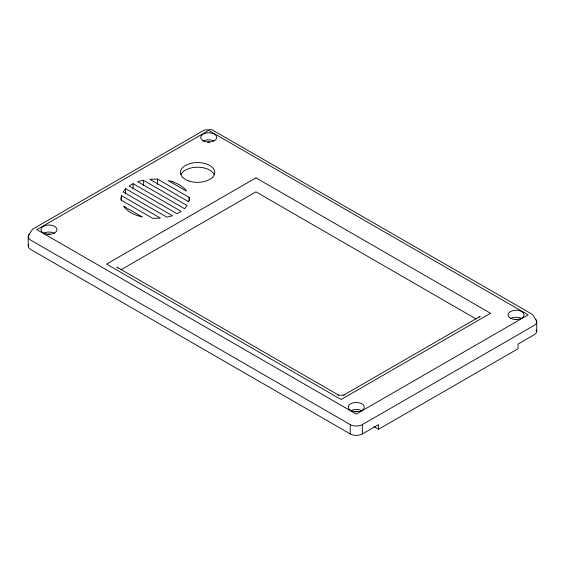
<?xml version="1.0" encoding="UTF-8"?>
<svg xmlns="http://www.w3.org/2000/svg" width="565" height="565" viewBox="0 0 565 565"><rect width="100%" height="100%" fill="white"/><g stroke="black" fill="none" stroke-linecap="round" stroke-linejoin="round"><path stroke-width="0.85" d="M121.496 195.645L120.804 198.711L121.115 200.095L152.72 218.344L160.425 218.118L121.496 195.645L121.496 200.9M28.54 235.372L32.537 229.221L204.41 129.999L211.734 129.611L532.463 314.444L536.46 320.588M479.184 317.24L480.144 316.344L343.718 395.112M125.585 188.668L123.156 191.938L166.859 217.165L172.516 215.759L125.585 188.668L125.585 193.922M121.009 269.773L255.952 191.86L476.076 318.95M29.401 234.178A8.581 4.951 0 0 0 30.764 240.153L350.236 424.605A8.581 4.951 0 0 0 362.37 424.605L534.236 325.376A8.581 4.951 0 0 0 535.599 319.395M28.54 244.709A8.581 4.951 0 0 0 30.764 249.497L350.236 433.941A8.581 4.951 0 0 0 362.37 433.941L378.543 424.605L378.543 429.273L373.995 426.646M378.543 429.273L518.063 348.725L518.063 344.05L534.236 334.713A8.581 4.951 0 0 0 536.46 329.932M133.142 183.689L129.095 186.026L177.092 213.732L181.132 211.402L133.142 183.689L133.142 188.943M143.376 180.263L137.719 181.662L184.649 208.76L187.079 205.49L143.376 180.263L143.376 185.511M338.103 395.189L344.212 395.168M157.515 179.084L149.81 179.303L188.731 201.776L189.43 198.711L189.113 197.326L157.515 179.084L157.515 184.338M338.597 395.133L116.941 267.16L117.908 268.057M536.75 321.873L536.75 331.21M362.37 424.605L362.37 433.941M350.236 424.605L350.236 433.941M189.113 197.326L189.113 200.829M28.25 236.65L28.25 245.994M510.379 318.603A8.009 4.626 0 0 1 521.184 318.328M181.005 174.55A17.155 9.909 0 0 1 197.573 167.212A17.155 9.909 0 0 1 214.149 174.55M47.848 234.263A4.287 2.479 0 0 1 50.073 234.263M207.588 142.041A4.287 2.479 0 0 1 209.806 142.041M514.927 319.479A4.287 2.479 0 0 1 517.152 319.479M203.033 141.158A8.009 4.626 0 0 1 213.845 140.89M350.639 410.826A8.009 4.626 0 0 1 361.967 410.826M43.3 233.387A8.009 4.626 0 0 1 54.621 233.387M355.194 411.701A4.287 2.479 0 0 1 357.412 411.701M208.697 130.423L36.831 229.651L356.303 414.096L528.169 314.867L208.697 130.423M255.952 177.855L106.587 264.088L341.14 399.504L490.505 313.271L255.952 177.855M172.268 181.556L168.137 180.567L186.521 191.161L184.833 188.809L179.38 184.706L172.268 181.556M142.097 216.861C135.183 215.307 127.859 212.249 123.707 206.26L142.097 216.861M203.033 140.692A8.009 4.626 0 0 0 216.43 138.623A8.009 4.626 0 0 0 206.628 132.959A8.009 4.626 0 0 0 203.033 140.692M350.639 410.36A8.009 4.626 0 0 0 364.037 408.29A8.009 4.626 0 0 0 354.227 402.626A8.009 4.626 0 0 0 350.639 410.36M189 181.026A17.155 9.909 0 0 0 214.735 172.445A17.155 9.909 0 0 0 189 163.871A17.155 9.909 0 0 0 189 181.026M510.379 318.137A8.009 4.626 0 0 0 523.776 316.061A8.009 4.626 0 0 0 513.966 310.404A8.009 4.626 0 0 0 510.379 318.137M44.96 233.649A8.009 4.626 0 0 0 56.966 229.651A8.009 4.626 0 0 0 44.96 225.647A8.009 4.626 0 0 0 44.96 233.649"/></g></svg>
